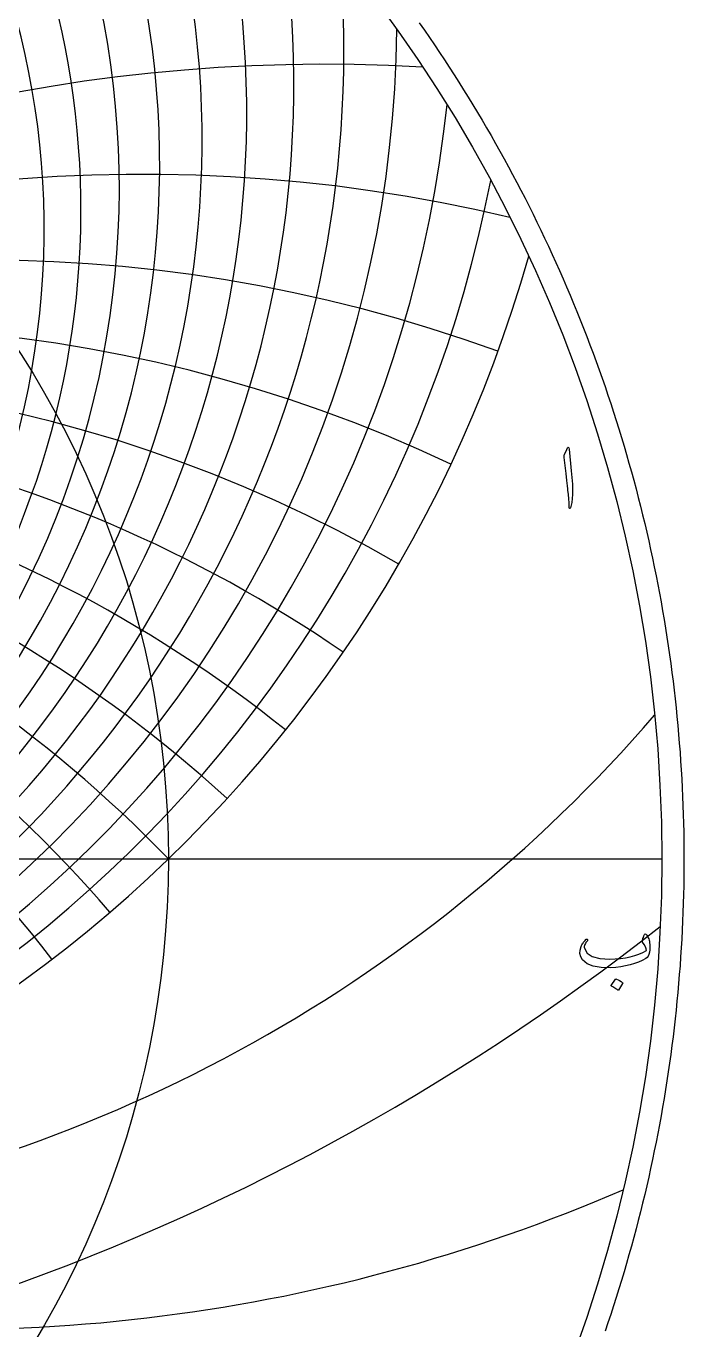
# Model space of a CAD drawing. Header units: millimetres. Extents: x -128 to 128, y -128 to 131.
# Drawn here: x 69.9 to 128, y -41.5 to 73.4 of the extents above; entities that cross this region are included whole.
import ezdxf

# ---------------------------------------------------------------- set-up
doc = ezdxf.new("R2010")
doc.units = ezdxf.units.MM
for name, color, linetype in [('CUT_OUTER', 1, 'Continuous'), ('ENGRAVE', 7, 'Continuous'), ('ENGRAVE_FINE', 8, 'Continuous'), ('TEXT', 5, 'Continuous')]:
    doc.layers.add(name, color=color, linetype=linetype)

msp = doc.modelspace()

# ---------------------------------------------------------------- linework, layer by layer
at = {"layer": 'CUT_OUTER'}
msp.add_lwpolyline([(104.61, 73.6747), (105.0601, 73.0314), (105.5062, 72.3854), (105.9484, 71.7366), (106.3865, 71.0852), (106.8207, 70.4311), (107.2509, 69.7743), (107.677, 69.1149), (108.099, 68.4529), (108.517, 67.7884), (108.9309, 67.1212), (109.3407, 66.4516), (109.7464, 65.7794), (110.1479, 65.1048), (110.5453, 64.4277), (110.9386, 63.7482), (111.3276, 63.0663), (111.7125, 62.382), (112.0932, 61.6954), (112.4696, 61.0065), (112.8418, 60.3152), (113.2098, 59.6217), (113.5735, 58.9259), (113.9329, 58.2279), (114.288, 57.5278), (114.6389, 56.8254), (114.9854, 56.1209), (115.3276, 55.4144), (115.6654, 54.7057), (115.9989, 53.9949), (116.328, 53.2822), (116.6528, 52.5674), (116.9731, 51.8506), (117.2891, 51.1319), (117.6006, 50.4113), (117.9077, 49.6887), (118.2104, 48.9643), (118.5086, 48.2381), (118.8024, 47.51), (119.0916, 46.7802), (119.3764, 46.0486), (119.6567, 45.3152), (119.9325, 44.5802), (120.2038, 43.8434), (120.4706, 43.1051), (120.7328, 42.3651), (120.9905, 41.6235), (121.2436, 40.8803), (121.4921, 40.1356), (121.7361, 39.3894), (121.9755, 38.6417), (122.2103, 37.8925), (122.4405, 37.1419), (122.6661, 36.3899), (122.8871, 35.6366), (123.1034, 34.8819), (123.3151, 34.1259), (123.5222, 33.3686), (123.7246, 32.6101), (123.9224, 31.8503), (124.1155, 31.0893), (124.3039, 30.3272), (124.4877, 29.5639), (124.6667, 28.7995), (124.8411, 28.034), (125.0108, 27.2675), (125.1757, 26.4999), (125.336, 25.7313), (125.4915, 24.9618), (125.6423, 24.1913), (125.7883, 23.42), (125.9297, 22.6477), (126.0663, 21.8746), (126.1981, 21.1006), (126.3252, 20.3259), (126.4476, 19.5504), (126.5651, 18.7742), (126.6779, 17.9972), (126.786, 17.2196), (126.8893, 16.4413), (126.9878, 15.6624), (127.0815, 14.883), (127.1704, 14.1029), (127.2545, 13.3224), (127.3339, 12.5413), (127.4084, 11.7598), (127.4782, 10.9778), (127.5432, 10.1954), (127.6033, 9.4126), (127.6587, 8.6294), (127.7092, 7.846), (127.755, 7.0622), (127.7959, 6.2782), (127.832, 5.4939), (127.8633, 4.7095), (127.8898, 3.9248), (127.9115, 3.1401), (127.9283, 2.3551), (127.9404, 1.5701), (127.9476, 0.7851), (127.95, 0), (127.9476, -0.7851), (127.9404, -1.5701), (127.9283, -2.3551), (127.9115, -3.1401), (127.8898, -3.9248), (127.8633, -4.7095), (127.832, -5.4939), (127.7959, -6.2782), (127.755, -7.0622), (127.7092, -7.846), (127.6587, -8.6294), (127.6033, -9.4126), (127.5432, -10.1954), (127.4782, -10.9778), (127.4084, -11.7598), (127.3339, -12.5413), (127.2545, -13.3224), (127.1704, -14.1029), (127.0815, -14.883), (126.9878, -15.6624), (126.8893, -16.4413), (126.786, -17.2196), (126.6779, -17.9972), (126.5651, -18.7742), (126.4476, -19.5504), (126.3252, -20.3259), (126.1981, -21.1006), (126.0663, -21.8746), (125.9297, -22.6477), (125.7883, -23.42), (125.6423, -24.1913), (125.4915, -24.9618), (125.336, -25.7313), (125.1757, -26.4999), (125.0108, -27.2675), (124.8411, -28.034), (124.6667, -28.7995), (124.4877, -29.5639), (124.3039, -30.3272), (124.1155, -31.0893), (123.9224, -31.8503), (123.7246, -32.6101), (123.5222, -33.3686), (123.3151, -34.1259), (123.1034, -34.8819), (122.8871, -35.6366), (122.6661, -36.3899), (122.4405, -37.1419), (122.2103, -37.8925), (121.9755, -38.6417), (121.7361, -39.3894), (121.4921, -40.1356), (121.2436, -40.8803), (120.9905, -41.6235)], dxfattribs=at)
at = {"layer": 'ENGRAVE'}
msp.add_lwpolyline([(-126, 0), (126, 0)], dxfattribs=at)
for radius in [126, 82.4783]:
    msp.add_circle((0, 0), radius, dxfattribs=at)
for centre, radius, start, end in [((0, 57.2308), 74.7621, 124.982709, 55.017291), ((0, 68.3283), 93.5444, 168.920146, 11.079854), ((0, 85.4087), 118.7321, 195.781543, 344.218457), ((0, -79.6483), 114.6583, 44, 136), ((0, -79.6483), 114.6583, 44, 136), ((26.2691, 98.0378), 130.7828, 277.703901, 319.259576), ((62.9329, 109.0031), 150.4822, 260.107542, 293.352082)]:
    msp.add_arc(centre, radius, start, end, dxfattribs=at)
at = {"layer": 'ENGRAVE_FINE'}
for centre, radius, start, end in [((0, 55.4866), 71.5188, 104.545134, 75.454866), ((0, 59.1126), 78.1542, 137.236305, 42.763695), ((0, 61.1462), 81.7103, 146.875301, 33.124699), ((163.749, -79.6483), 199.9006, 115.900831, 165.480502), ((163.749, -79.6483), 199.9006, 115.900831, 165.480502), ((0, 63.3474), 85.4474, 155.077597, 24.922403), ((0, 65.7344), 89.3847, 162.33792, 17.66208), ((136.6444, -79.6483), 178.3766, 106.304518, 163.268823), ((136.6444, -79.6483), 178.3766, 106.304518, 163.268823), ((114.6583, -79.6483), 162.1513, 96.557209, 160.998826), ((114.6583, -79.6483), 162.1513, 96.557209, 160.998826), ((0, 71.1533), 97.9522, 174.984773, 5.015227), ((0, 74.2378), 102.6374, 180.637999, 359.362001), ((96.2097, -79.6483), 149.6758, 86.664937, 158.661018), ((96.2097, -79.6483), 149.6758, 86.664937, 158.661018), ((0, 77.6148), 107.6344, 185.954345, 354.045655), ((0, 81.3231), 112.9835, 190.988412, 349.011588), ((80.2846, -79.6483), 139.9719, 76.65119, 156.245023), ((80.2846, -79.6483), 139.9719, 76.65119, 156.245023), ((66.198, -79.6483), 132.396, 69.968192, 153.73942), ((66.198, -79.6483), 132.396, 69.968192, 153.73942), ((53.466, -79.6483), 126.5114, 64.765262, 151.131559), ((53.466, -79.6483), 126.5114, 64.765262, 151.131559), ((41.7322, -79.6483), 122.0168, 59.970687, 148.407349), ((41.7322, -79.6483), 122.0168, 59.970687, 148.407349), ((30.7226, -79.6483), 118.703, 55.53695, 145.551013), ((30.7226, -79.6483), 118.703, 55.53695, 145.551013), ((-20.2173, -79.6483), 116.4271, 37.455194, 128.578397), ((-20.2173, -79.6483), 116.4271, 37.455194, 128.578397), ((20.2173, -79.6483), 116.4271, 51.421603, 142.544806), ((20.2173, -79.6483), 116.4271, 51.421603, 142.544806), ((-10.0313, -79.6483), 115.0963, 40.631304, 132.41298), ((-10.0313, -79.6483), 115.0963, 40.631304, 132.41298), ((10.0313, -79.6483), 115.0963, 47.58702, 139.368696), ((10.0313, -79.6483), 115.0963, 47.58702, 139.368696), ((0, 153.8473), 203.4053, 231.774108, 308.225892)]:
    msp.add_arc(centre, radius, start, end, dxfattribs=at)
at = {"layer": 'TEXT'}
for points in [[(117.6131, 36.0866), (117.6872, 36.2298), (117.7467, 36.2802), (117.7917, 36.2376), (117.8222, 36.1021), (118.0002, 34.2053), (118.1062, 33.0411), (118.1299, 32.1111), (118.0714, 31.4153), (117.9306, 30.9537), (117.9049, 30.916), (117.8822, 30.8957), (117.8623, 30.8927), (117.8454, 30.9073), (117.8318, 30.93), (117.8222, 30.9595), (117.8164, 30.9958), (117.8144, 31.0389), (117.8144, 31.3742), (117.7989, 31.7298), (117.768, 32.1058), (117.7215, 32.5021), (117.7114, 32.6057), (117.6809, 32.8853), (117.6301, 33.3411), (117.5589, 33.9731), (117.3886, 35.3744), (117.3847, 35.4489), (117.3886, 35.5176), (117.4002, 35.5805), (117.4196, 35.6376)], [(124.627, -6.6535), (124.679, -6.7188), (124.7266, -6.7909), (124.7699, -6.8698), (124.8089, -6.9554), (124.8435, -7.0474), (124.8737, -7.1451), (124.8996, -7.2487), (124.9211, -7.358), (124.9492, -7.5777), (124.956, -7.7954), (124.9415, -8.0113), (124.9057, -8.2251), (124.8515, -8.4158), (124.7818, -8.5696), (124.6966, -8.6867), (124.596, -8.7671), (124.2766, -8.9359), (123.9379, -9.0864), (123.5799, -9.2185), (123.2024, -9.3322), (122.8057, -9.4266), (122.3895, -9.5006), (121.954, -9.5543), (121.4992, -9.5877), (120.6466, -9.579), (119.947, -9.46), (119.4002, -9.2306), (119.0063, -8.8909), (118.8447, -8.6253), (118.7702, -8.3393), (118.7828, -8.033), (118.8824, -7.7064), (118.9161, -7.636), (118.955, -7.5642), (118.9993, -7.4908), (119.0489, -7.4161), (119.1038, -7.3399), (119.164, -7.2622), (119.2296, -7.1831), (119.3005, -7.1025), (119.3242, -7.0798), (119.3489, -7.0658), (119.3745, -7.0604), (119.4011, -7.0638), (119.419, -7.0706), (119.434, -7.0832), (119.4461, -7.1016), (119.4553, -7.1258), (119.4597, -7.1485), (119.4573, -7.1703), (119.4481, -7.1911), (119.4321, -7.2109), (119.3658, -7.2898), (119.3063, -7.3716), (119.2536, -7.4563), (119.2076, -7.5438), (119.1761, -7.6275), (119.1592, -7.7083), (119.1568, -7.7863), (119.1689, -7.8613), (119.4108, -8.2992), (119.8657, -8.6064), (120.5334, -8.783), (121.414, -8.829), (121.8982, -8.8104), (122.3595, -8.77), (122.7982, -8.7078), (123.214, -8.6238), (123.6077, -8.5181), (123.9795, -8.3906), (124.3296, -8.2413), (124.6579, -8.0703), (124.626, -7.9106), (124.5534, -7.7335), (124.4402, -7.539), (124.2863, -7.3271), (124.2815, -7.3067), (124.2824, -7.269), (124.2892, -7.2138), (124.3018, -7.1413), (124.3052, -7.134), (124.3076, -7.1277), (124.309, -7.1224), (124.3095, -7.118), (124.3347, -7.0193), (124.3715, -6.909), (124.4199, -6.7871), (124.4799, -6.6535), (124.5065, -6.6129), (124.5399, -6.5993), (124.58, -6.6129), (124.627, -6.6535)], [(121.925, -10.5942), (121.9347, -10.5845), (121.9482, -10.5787), (121.9657, -10.5767), (121.987, -10.5787), (122.1374, -10.6396), (122.2792, -10.7142), (122.4123, -10.8022), (122.5366, -10.9038), (122.5487, -10.9193), (122.554, -10.9348), (122.5526, -10.9503), (122.5444, -10.9658), (122.1805, -11.5542), (122.167, -11.5682), (122.1495, -11.5716), (122.1282, -11.5643), (122.1031, -11.5464), (122.0813, -11.5309), (122.047, -11.5077), (122, -11.4767), (121.9405, -11.438), (121.8674, -11.3916), (121.7799, -11.3374), (121.6778, -11.2754), (121.5611, -11.2058), (121.5457, -11.1942), (121.5379, -11.1825), (121.5379, -11.1709), (121.5457, -11.1593)]]:
    msp.add_lwpolyline(points, close=True, dxfattribs=at)

doc.saveas('drawing.dxf')
